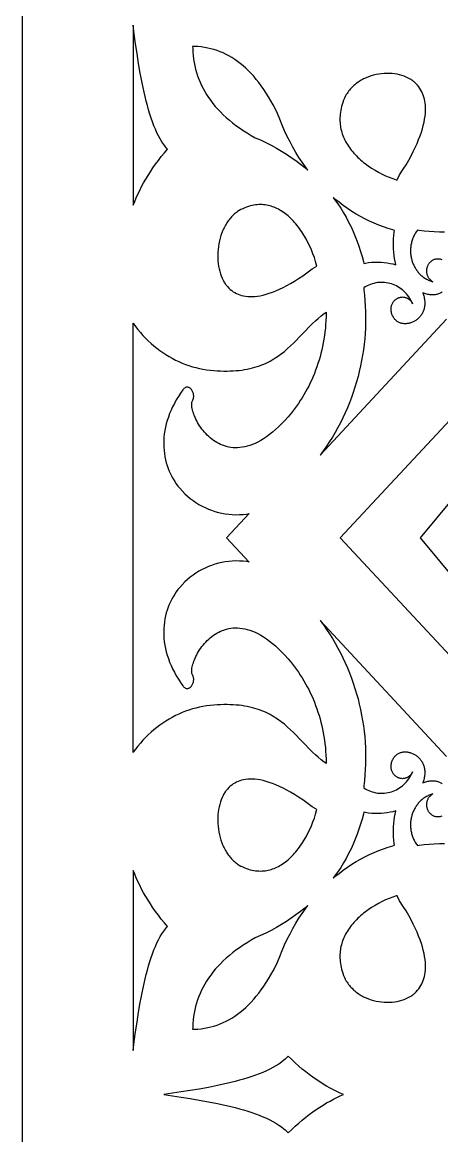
# Model space of a CAD drawing. Extents: x -170 to 170, y -482 to 482.
# Drawn here: x -170 to -56.5, y -11.2 to 290.5 of the extents above; entities that cross this region are included whole.
import ezdxf

# ---------------------------------------------------------------- set-up
doc = ezdxf.new("R2010")
doc.units = 0
doc.header["$MEASUREMENT"] = 0
doc.layers.add('LAYER_1', color=18, linetype='CONTINUOUS')

msp = doc.modelspace()

# ---------------------------------------------------------------- linework, layer by layer
at = {"layer": 'LAYER_1'}
for points in [[(170, -482.5), (170, 482.5), (-170, 482.5), (-170, -482.5)], [(-139.98, 241), (-139.58, 241.99), (-139.16, 242.98), (-138.71, 243.98), (-138.22, 244.98), (-137.71, 245.98), (-137.16, 246.99), (-136.58, 248), (-135.96, 249.02), (-135.31, 250.03), (-134.63, 251.05), (-133.91, 252.07), (-133.16, 253.09), (-132.37, 254.11), (-131.54, 255.14), (-130.68, 256.16), (-130.95, 256.45), (-131.21, 256.75), (-131.46, 257.07), (-131.71, 257.41), (-132.2, 258.12), (-132.67, 258.89), (-133.12, 259.72), (-133.56, 260.59), (-133.97, 261.52), (-134.37, 262.49), (-134.76, 263.51), (-135.12, 264.57), (-135.48, 265.66), (-135.82, 266.79), (-136.14, 267.95), (-136.45, 269.14), (-136.75, 270.36), (-137.04, 271.6), (-137.31, 272.86), (-137.58, 274.14), (-137.83, 275.44), (-138.07, 276.74), (-138.53, 279.38), (-138.94, 282.04), (-139.33, 284.69), (-139.69, 287.31), (-140, 289.75), (-140, 240.93)], [(-123.88, 283.39), (-123.83, 282.42), (-123.75, 281.47), (-123.63, 280.52), (-123.48, 279.59), (-123.3, 278.67), (-123.08, 277.77), (-122.83, 276.87), (-122.55, 275.99), (-122.23, 275.11), (-121.88, 274.25), (-121.49, 273.4), (-121.07, 272.56), (-120.61, 271.73), (-120.11, 270.91), (-119.58, 270.1), (-119.01, 269.31), (-118.4, 268.52), (-117.76, 267.74), (-117.07, 266.97), (-116.35, 266.21), (-115.59, 265.46), (-114.79, 264.73), (-113.95, 264), (-113.07, 263.28), (-112.16, 262.58), (-111.2, 261.88), (-110.19, 261.2), (-109.15, 260.53), (-108.07, 259.87), (-107, 259.25), (-105.55, 258.62), (-104.07, 257.92), (-102.62, 257.19), (-101.2, 256.42), (-99.83, 255.62), (-98.49, 254.78), (-97.2, 253.92), (-95.94, 253.02), (-94.71, 252.1), (-93.53, 251.14), (-92.68, 250.41), (-93.36, 251.32), (-94.25, 252.6), (-95.11, 253.91), (-95.94, 255.27), (-96.75, 256.66), (-97.52, 258.1), (-98.27, 259.58), (-98.98, 261.1), (-99.66, 262.66), (-100.31, 264.26), (-100.9, 265.81), (-101.47, 266.96), (-102.09, 268.12), (-102.71, 269.25), (-103.35, 270.32), (-103.99, 271.35), (-104.65, 272.34), (-105.31, 273.29), (-105.99, 274.19), (-106.68, 275.05), (-107.37, 275.87), (-108.08, 276.65), (-108.79, 277.38), (-109.52, 278.07), (-110.25, 278.73), (-110.99, 279.34), (-111.74, 279.91), (-112.51, 280.44), (-113.28, 280.94), (-114.06, 281.39), (-114.85, 281.81), (-115.65, 282.19), (-116.46, 282.53), (-117.28, 282.84), (-118.12, 283.11), (-118.96, 283.34), (-119.81, 283.54), (-120.68, 283.7), (-121.56, 283.82), (-122.44, 283.91), (-123.35, 283.96), (-123.89, 283.97)], [(-84.03, 263.76), (-84, 263.31), (-83.96, 262.86), (-83.9, 262.41), (-83.83, 261.98), (-83.74, 261.54), (-83.64, 261.11), (-83.51, 260.69), (-83.38, 260.26), (-83.23, 259.84), (-83.06, 259.42), (-82.88, 259.01), (-82.68, 258.6), (-82.47, 258.19), (-82.24, 257.78), (-81.99, 257.37), (-81.74, 256.97), (-81.46, 256.58), (-81.18, 256.18), (-80.88, 255.79), (-80.56, 255.41), (-80.24, 255.03), (-79.9, 254.65), (-79.54, 254.29), (-79.18, 253.92), (-78.8, 253.57), (-78.41, 253.21), (-78.02, 252.87), (-77.61, 252.53), (-77.19, 252.21), (-76.76, 251.88), (-76.35, 251.59), (-75.44, 250.97), (-74.52, 250.41), (-73.58, 249.88), (-72.63, 249.39), (-71.66, 248.95), (-70.69, 248.54), (-69.72, 248.18), (-68.76, 247.87), (-68.51, 247.8), (-67.86, 249.14), (-66.86, 250.7), (-66.11, 251.93), (-65.41, 253.14), (-64.76, 254.32), (-64.17, 255.47), (-63.63, 256.58), (-63.14, 257.67), (-62.71, 258.72), (-62.32, 259.74), (-61.98, 260.72), (-61.69, 261.67), (-61.45, 262.58), (-61.25, 263.46), (-61.09, 264.3), (-60.97, 265.1), (-60.9, 265.86), (-60.86, 266.59), (-60.85, 267.28), (-60.88, 267.94), (-60.94, 268.56), (-61.03, 269.15), (-61.14, 269.71), (-61.28, 270.24), (-61.45, 270.75), (-61.64, 271.23), (-61.86, 271.7), (-62.1, 272.15), (-62.38, 272.59), (-62.68, 273.02), (-63.01, 273.43), (-63.38, 273.84), (-63.76, 274.22), (-63.91, 274.35), (-64.11, 274.51), (-64.32, 274.67), (-64.54, 274.83), (-64.77, 274.98), (-64.98, 275.11), (-65.52, 275.4), (-66.06, 275.66), (-66.64, 275.89), (-67.24, 276.1), (-67.87, 276.27), (-68.53, 276.42), (-69.2, 276.53), (-69.89, 276.61), (-70.59, 276.66), (-71.31, 276.67), (-72.03, 276.65), (-72.75, 276.59), (-73.47, 276.49), (-74.19, 276.36), (-74.9, 276.19), (-75.59, 275.99), (-76.28, 275.75), (-76.95, 275.48), (-77.63, 275.16), (-77.92, 275.01), (-78.23, 274.83), (-78.53, 274.65), (-78.83, 274.46), (-79.12, 274.26), (-79.41, 274.05), (-79.69, 273.83), (-79.96, 273.61), (-80.23, 273.38), (-80.49, 273.14), (-80.74, 272.89), (-80.98, 272.64), (-81.22, 272.37), (-81.45, 272.1), (-81.67, 271.82), (-81.89, 271.53), (-82.09, 271.23), (-82.29, 270.93), (-82.48, 270.61), (-82.58, 270.42), (-82.78, 269.97), (-83.01, 269.39), (-83.22, 268.82), (-83.4, 268.27), (-83.56, 267.72), (-83.69, 267.19), (-83.8, 266.67), (-83.88, 266.16), (-83.95, 265.66), (-84, 265.17), (-84.03, 264.7), (-84.04, 264.23)], [(-85.45, 242.53), (-84.62, 241.35), (-83.82, 240.14), (-83.06, 238.91), (-82.34, 237.67), (-81.66, 236.4), (-81.02, 235.12), (-80.42, 233.81), (-79.86, 232.5), (-79.34, 231.16), (-78.86, 229.81), (-78.41, 228.45), (-78.01, 227.08), (-77.64, 225.69), (-77.52, 225.18), (-77.13, 225.26), (-76.25, 225.39), (-75.39, 225.48), (-74.54, 225.52), (-73.69, 225.53), (-72.86, 225.5), (-72.04, 225.44), (-71.24, 225.33), (-70.45, 225.2), (-69.68, 225.03), (-68.92, 224.82), (-68.88, 224.81), (-68.89, 224.85), (-69.08, 225.67), (-69.24, 226.5), (-69.37, 227.35), (-69.46, 228.21), (-69.52, 229.09), (-69.55, 229.99), (-69.54, 230.89), (-69.5, 231.81), (-69.42, 232.74), (-69.3, 233.68), (-69.23, 234.11), (-69.69, 234.24), (-70.99, 234.63), (-72.26, 235.06), (-73.53, 235.54), (-74.79, 236.06), (-76.03, 236.62), (-77.25, 237.23), (-78.46, 237.87), (-79.66, 238.56), (-80.83, 239.29), (-81.99, 240.06), (-83.13, 240.88), (-84.25, 241.74), (-85.36, 242.63), (-85.86, 243.07)], [(-117.09, 226.66), (-117.04, 225.9), (-116.97, 225.16), (-116.86, 224.43), (-116.73, 223.73), (-116.56, 223.05), (-116.37, 222.4), (-116.16, 221.78), (-115.92, 221.2), (-115.64, 220.62), (-115.52, 220.39), (-115.38, 220.14), (-115.24, 219.91), (-115.09, 219.68), (-114.94, 219.46), (-114.82, 219.31), (-114.46, 218.89), (-114.09, 218.5), (-113.7, 218.14), (-113.3, 217.82), (-112.9, 217.52), (-112.48, 217.26), (-112.04, 217.03), (-111.59, 216.82), (-111.12, 216.64), (-110.62, 216.49), (-110.1, 216.36), (-109.56, 216.27), (-108.98, 216.21), (-108.37, 216.18), (-107.72, 216.18), (-107.05, 216.22), (-106.34, 216.31), (-105.59, 216.43), (-104.81, 216.6), (-104, 216.82), (-103.15, 217.08), (-102.27, 217.39), (-101.35, 217.75), (-100.41, 218.17), (-99.43, 218.64), (-98.42, 219.17), (-97.38, 219.75), (-96.32, 220.38), (-95.22, 221.08), (-94.1, 221.83), (-92.95, 222.64), (-91.5, 223.71), (-90.25, 224.41), (-90.32, 224.68), (-90.61, 225.72), (-90.94, 226.76), (-91.32, 227.8), (-91.73, 228.84), (-92.19, 229.87), (-92.68, 230.88), (-93.2, 231.86), (-93.77, 232.84), (-94.05, 233.29), (-94.35, 233.75), (-94.66, 234.2), (-94.97, 234.64), (-95.29, 235.07), (-95.61, 235.48), (-95.95, 235.89), (-96.28, 236.28), (-96.63, 236.66), (-96.98, 237.03), (-97.33, 237.38), (-97.69, 237.72), (-98.05, 238.04), (-98.41, 238.35), (-98.78, 238.64), (-99.16, 238.92), (-99.53, 239.18), (-99.91, 239.42), (-100.29, 239.65), (-100.67, 239.87), (-101.06, 240.06), (-101.45, 240.24), (-101.84, 240.4), (-102.23, 240.55), (-102.63, 240.68), (-103.03, 240.79), (-103.43, 240.89), (-103.84, 240.97), (-104.25, 241.03), (-104.67, 241.08), (-105.1, 241.1), (-105.53, 241.11), (-105.96, 241.1), (-106.41, 241.07), (-106.86, 241.02), (-107.33, 240.95), (-107.8, 240.85), (-108.28, 240.74), (-108.78, 240.59), (-109.28, 240.43), (-109.8, 240.23), (-110.33, 240.01), (-110.87, 239.76), (-111.29, 239.55), (-111.46, 239.44), (-111.76, 239.23), (-112.04, 239.02), (-112.32, 238.8), (-112.59, 238.57), (-112.85, 238.33), (-113.1, 238.08), (-113.35, 237.83), (-113.58, 237.57), (-113.81, 237.3), (-114.04, 237.02), (-114.25, 236.73), (-114.46, 236.44), (-114.66, 236.14), (-114.85, 235.83), (-115.04, 235.51), (-115.22, 235.19), (-115.39, 234.86), (-115.55, 234.53), (-115.69, 234.22), (-115.99, 233.49), (-116.24, 232.77), (-116.46, 232.03), (-116.65, 231.28), (-116.81, 230.52), (-116.93, 229.75), (-117.02, 228.97), (-117.08, 228.2), (-117.1, 227.42)], [(-131.41, 128.85), (-131.54, 128.01), (-131.64, 127.15), (-131.71, 126.28), (-131.73, 125.4), (-131.71, 124.5), (-131.66, 123.6), (-131.56, 122.69), (-131.42, 121.78), (-131.24, 120.86), (-131.02, 119.94), (-130.76, 119.02), (-130.46, 118.1), (-130.12, 117.18), (-129.73, 116.26), (-129.3, 115.34), (-128.83, 114.41), (-128.32, 113.49), (-127.76, 112.58), (-127.16, 111.66), (-126.54, 110.77), (-126.4, 110.58), (-126.25, 110.42), (-126.1, 110.29), (-125.94, 110.19), (-125.79, 110.11), (-125.63, 110.05), (-125.47, 110.03), (-125.31, 110.02), (-125.16, 110.03), (-125.01, 110.07), (-124.86, 110.13), (-124.71, 110.2), (-124.57, 110.29), (-124.44, 110.4), (-124.31, 110.52), (-124.2, 110.66), (-124.08, 110.81), (-123.98, 110.98), (-123.89, 111.15), (-123.81, 111.33), (-123.74, 111.53), (-123.69, 111.73), (-123.65, 111.94), (-123.62, 112.15), (-123.61, 112.37), (-123.61, 112.59), (-123.63, 112.82), (-123.67, 113.04), (-123.72, 113.27), (-123.8, 113.5), (-123.9, 113.72), (-124.01, 113.94), (-124.09, 114.07), (-124.09, 114.08), (-124.1, 114.12), (-124.12, 114.19), (-124.14, 114.31), (-124.15, 114.47), (-124.15, 114.68), (-124.14, 114.92), (-124.11, 115.2), (-124.07, 115.51), (-124, 115.84), (-123.92, 116.2), (-123.82, 116.58), (-123.69, 116.98), (-123.55, 117.39), (-123.38, 117.82), (-123.2, 118.25), (-123, 118.69), (-122.77, 119.13), (-122.53, 119.58), (-122.27, 120.02), (-121.99, 120.47), (-121.69, 120.91), (-121.38, 121.35), (-121.04, 121.77), (-120.69, 122.19), (-120.33, 122.6), (-119.94, 123), (-119.54, 123.38), (-119.13, 123.75), (-118.69, 124.1), (-118.25, 124.43), (-117.78, 124.74), (-117.31, 125.03), (-116.81, 125.3), (-116.31, 125.54), (-115.79, 125.76), (-115.25, 125.95), (-114.7, 126.11), (-114.13, 126.24), (-113.56, 126.34), (-112.96, 126.41), (-112.35, 126.44), (-111.73, 126.44), (-111.1, 126.39), (-110.44, 126.31), (-109.78, 126.19), (-109.1, 126.02), (-108.4, 125.81), (-107.69, 125.54), (-106.96, 125.24), (-106.22, 124.88), (-105.47, 124.46), (-104.7, 123.99), (-103.92, 123.47), (-103.12, 122.88), (-102.31, 122.24), (-101.48, 121.53), (-100.65, 120.76), (-99.8, 119.92), (-98.93, 119.01), (-98.06, 118.03), (-97.17, 116.98), (-96.28, 115.88), (-95.77, 115.17), (-95.25, 114.42), (-94.75, 113.67), (-94.26, 112.9), (-93.79, 112.11), (-93.33, 111.32), (-92.89, 110.51), (-92.46, 109.7), (-92.06, 108.87), (-91.66, 108.02), (-91.29, 107.17), (-90.93, 106.31), (-90.59, 105.43), (-90.27, 104.54), (-89.96, 103.64), (-89.68, 102.73), (-89.41, 101.81), (-89.16, 100.88), (-88.93, 99.94), (-88.72, 98.98), (-88.53, 98.02), (-88.36, 97.04), (-88.21, 96.05), (-88.08, 95.05), (-87.97, 94.04), (-87.89, 93.02), (-87.82, 91.99), (-87.78, 90.94), (-87.76, 89.88), (-87.76, 89.73), (-87.88, 89.81), (-88.29, 90.1), (-89.12, 90.73), (-89.91, 91.38), (-90.67, 92.06), (-91.42, 92.76), (-92.14, 93.48), (-93.6, 94.98), (-95.05, 96.51), (-95.8, 97.29), (-96.57, 98.06), (-97.36, 98.83), (-98.19, 99.58), (-99.05, 100.31), (-99.94, 101.02), (-100.88, 101.69), (-101.38, 102.02), (-101.88, 102.34), (-102.4, 102.64), (-102.93, 102.94), (-103.47, 103.22), (-104.03, 103.49), (-104.6, 103.75), (-105.19, 103.99), (-105.8, 104.22), (-106.42, 104.43), (-107.06, 104.63), (-107.72, 104.81), (-108.4, 104.98), (-109.09, 105.13), (-109.81, 105.26), (-110.55, 105.37), (-111.3, 105.46), (-112.08, 105.54), (-112.88, 105.6), (-113.71, 105.63), (-114.55, 105.65), (-115.42, 105.65), (-116.32, 105.62), (-117.24, 105.58), (-118.19, 105.51), (-119.16, 105.42), (-120.13, 105.3), (-121.1, 105.14), (-122.06, 104.95), (-123.02, 104.73), (-123.96, 104.47), (-124.9, 104.17), (-125.82, 103.84), (-126.74, 103.48), (-127.64, 103.09), (-128.54, 102.66), (-129.42, 102.2), (-130.28, 101.72), (-131.13, 101.2), (-131.97, 100.65), (-132.79, 100.07), (-133.6, 99.46), (-134.38, 98.82), (-135.15, 98.15), (-135.9, 97.46), (-136.63, 96.74), (-137.34, 95.99), (-138.03, 95.21), (-138.69, 94.41), (-139.33, 93.58), (-139.95, 92.72), (-140, 92.65), (-140, 209.02), (-139.95, 208.95), (-139.33, 208.09), (-138.69, 207.26), (-138.03, 206.46), (-137.34, 205.68), (-136.63, 204.93), (-135.9, 204.21), (-135.15, 203.51), (-134.38, 202.85), (-133.6, 202.21), (-132.79, 201.6), (-131.97, 201.02), (-131.13, 200.47), (-130.28, 199.95), (-129.42, 199.47), (-128.54, 199.01), (-127.64, 198.58), (-126.74, 198.19), (-125.82, 197.83), (-124.9, 197.5), (-123.96, 197.2), (-123.02, 196.94), (-122.06, 196.72), (-121.1, 196.53), (-120.13, 196.37), (-119.16, 196.25), (-118.19, 196.16), (-117.24, 196.09), (-116.32, 196.05), (-115.42, 196.02), (-114.55, 196.02), (-113.71, 196.04), (-112.88, 196.07), (-112.08, 196.13), (-111.3, 196.21), (-110.55, 196.3), (-109.81, 196.41), (-109.09, 196.54), (-108.4, 196.69), (-107.72, 196.86), (-107.06, 197.04), (-106.42, 197.24), (-105.8, 197.45), (-105.19, 197.68), (-104.6, 197.92), (-104.03, 198.18), (-103.47, 198.45), (-102.93, 198.73), (-102.4, 199.02), (-101.88, 199.33), (-101.38, 199.65), (-100.88, 199.98), (-99.94, 200.65), (-99.05, 201.36), (-98.19, 202.09), (-97.36, 202.84), (-96.57, 203.61), (-95.8, 204.38), (-95.05, 205.16), (-93.6, 206.69), (-92.14, 208.19), (-91.42, 208.91), (-90.67, 209.61), (-89.91, 210.29), (-89.12, 210.94), (-88.29, 211.57), (-87.88, 211.86), (-87.76, 211.94), (-87.76, 211.79), (-87.78, 210.73), (-87.82, 209.68), (-87.89, 208.65), (-87.97, 207.63), (-88.08, 206.62), (-88.21, 205.62), (-88.36, 204.63), (-88.53, 203.65), (-88.72, 202.69), (-88.93, 201.73), (-89.16, 200.79), (-89.41, 199.86), (-89.68, 198.94), (-89.96, 198.03), (-90.27, 197.13), (-90.59, 196.24), (-90.93, 195.36), (-91.29, 194.5), (-91.66, 193.65), (-92.06, 192.8), (-92.46, 191.97), (-92.89, 191.16), (-93.33, 190.35), (-93.79, 189.56), (-94.26, 188.77), (-94.75, 188), (-95.25, 187.25), (-95.77, 186.5), (-96.28, 185.79), (-97.17, 184.69), (-98.06, 183.64), (-98.93, 182.66), (-99.8, 181.75), (-100.65, 180.91), (-101.48, 180.14), (-102.31, 179.43), (-103.12, 178.79), (-103.92, 178.2), (-104.7, 177.68), (-105.47, 177.21), (-106.22, 176.79), (-106.96, 176.43), (-107.69, 176.12), (-108.4, 175.86), (-109.1, 175.65), (-109.78, 175.48), (-110.44, 175.36), (-111.1, 175.28), (-111.73, 175.23), (-112.35, 175.23), (-112.96, 175.26), (-113.56, 175.33), (-114.13, 175.43), (-114.7, 175.56), (-115.25, 175.72), (-115.79, 175.91), (-116.31, 176.13), (-116.81, 176.37), (-117.31, 176.64), (-117.78, 176.93), (-118.25, 177.24), (-118.69, 177.57), (-119.13, 177.92), (-119.54, 178.29), (-119.94, 178.67), (-120.33, 179.07), (-120.69, 179.48), (-121.04, 179.9), (-121.38, 180.32), (-121.69, 180.76), (-121.99, 181.2), (-122.27, 181.65), (-122.53, 182.09), (-122.77, 182.54), (-123, 182.98), (-123.2, 183.42), (-123.38, 183.85), (-123.55, 184.28), (-123.69, 184.69), (-123.82, 185.09), (-123.92, 185.47), (-124, 185.83), (-124.07, 186.16), (-124.11, 186.47), (-124.14, 186.75), (-124.15, 186.99), (-124.15, 187.2), (-124.14, 187.36), (-124.12, 187.48), (-124.1, 187.55), (-124.09, 187.59), (-124.09, 187.6), (-124.01, 187.73), (-123.9, 187.95), (-123.8, 188.17), (-123.72, 188.4), (-123.67, 188.63), (-123.63, 188.85), (-123.61, 189.08), (-123.61, 189.3), (-123.62, 189.52), (-123.65, 189.73), (-123.69, 189.94), (-123.74, 190.14), (-123.81, 190.34), (-123.89, 190.52), (-123.98, 190.69), (-124.08, 190.86), (-124.2, 191.01), (-124.31, 191.15), (-124.44, 191.27), (-124.57, 191.38), (-124.71, 191.47), (-124.86, 191.54), (-125.01, 191.6), (-125.16, 191.64), (-125.31, 191.65), (-125.47, 191.64), (-125.63, 191.62), (-125.79, 191.56), (-125.94, 191.48), (-126.1, 191.38), (-126.25, 191.25), (-126.4, 191.09), (-126.54, 190.9), (-127.16, 190.01), (-127.76, 189.09), (-128.32, 188.18), (-128.83, 187.26), (-129.3, 186.33), (-129.73, 185.41), (-130.12, 184.49), (-130.46, 183.57), (-130.76, 182.65), (-131.02, 181.73), (-131.24, 180.81), (-131.42, 179.89), (-131.56, 178.98), (-131.66, 178.07), (-131.71, 177.17), (-131.73, 176.27), (-131.71, 175.39), (-131.64, 174.52), (-131.54, 173.66), (-131.41, 172.82), (-131.23, 171.99), (-131.03, 171.19), (-130.79, 170.4), (-130.52, 169.63), (-130.22, 168.89), (-129.89, 168.16), (-129.53, 167.46), (-129.15, 166.78), (-128.74, 166.12), (-128.31, 165.49), (-127.86, 164.87), (-127.37, 164.25), (-126, 162.79), (-125.28, 162.12), (-124.54, 161.51), (-123.78, 160.93), (-122.99, 160.4), (-122.18, 159.9), (-121.35, 159.44), (-120.5, 159.02), (-119.63, 158.64), (-118.74, 158.3), (-117.84, 158), (-116.92, 157.74), (-115.99, 157.52), (-115.05, 157.35), (-114.1, 157.23), (-113.15, 157.14), (-112.18, 157.11), (-111.22, 157.12), (-110.24, 157.18), (-109.27, 157.28), (-108.62, 157.39), (-114.71, 150.83), (-108.62, 144.28), (-109.27, 144.39), (-110.24, 144.49), (-111.22, 144.55), (-112.18, 144.56), (-113.15, 144.53), (-114.1, 144.44), (-115.05, 144.32), (-115.99, 144.14), (-116.92, 143.93), (-117.84, 143.67), (-118.74, 143.37), (-119.63, 143.03), (-120.5, 142.65), (-121.35, 142.23), (-122.18, 141.77), (-122.99, 141.27), (-123.78, 140.74), (-124.54, 140.16), (-125.28, 139.55), (-126, 138.88), (-127.37, 137.42), (-127.86, 136.8), (-128.31, 136.18), (-128.74, 135.55), (-129.15, 134.89), (-129.53, 134.21), (-129.89, 133.51), (-130.22, 132.78), (-130.52, 132.04), (-130.79, 131.27), (-131.03, 130.48), (-131.23, 129.68)], [(-44.3, 108.2), (-45.15, 124.4), (-34.97, 135.35), (-49.37, 135.35), (-62.22, 150.83), (-49.37, 166.32), (-34.97, 166.32), (-45.15, 177.27), (-44.3, 193.47), (-83.94, 150.83)], [(-117.08, 73.47), (-117.02, 72.7), (-116.93, 71.92), (-116.81, 71.15), (-116.65, 70.39), (-116.46, 69.64), (-116.24, 68.9), (-115.99, 68.18), (-115.69, 67.45), (-115.55, 67.14), (-115.39, 66.81), (-115.22, 66.48), (-115.04, 66.15), (-114.85, 65.84), (-114.66, 65.53), (-114.46, 65.23), (-114.25, 64.94), (-114.04, 64.65), (-113.81, 64.37), (-113.58, 64.1), (-113.35, 63.84), (-113.1, 63.59), (-112.85, 63.34), (-112.59, 63.1), (-112.32, 62.87), (-112.04, 62.65), (-111.76, 62.44), (-111.46, 62.23), (-111.29, 62.12), (-110.87, 61.91), (-110.33, 61.66), (-109.8, 61.44), (-109.28, 61.24), (-108.78, 61.08), (-108.28, 60.93), (-107.8, 60.82), (-107.33, 60.72), (-106.86, 60.65), (-106.41, 60.6), (-105.96, 60.57), (-105.53, 60.56), (-105.1, 60.57), (-104.67, 60.59), (-104.25, 60.64), (-103.84, 60.7), (-103.43, 60.78), (-103.03, 60.88), (-102.63, 60.99), (-102.23, 61.12), (-101.84, 61.27), (-101.45, 61.43), (-101.06, 61.61), (-100.67, 61.8), (-100.29, 62.02), (-99.91, 62.25), (-99.53, 62.49), (-99.16, 62.75), (-98.78, 63.03), (-98.41, 63.32), (-98.05, 63.63), (-97.69, 63.95), (-97.33, 64.29), (-96.98, 64.64), (-96.63, 65.01), (-96.28, 65.39), (-95.95, 65.78), (-95.61, 66.19), (-95.29, 66.6), (-94.97, 67.03), (-94.66, 67.47), (-94.35, 67.92), (-94.05, 68.38), (-93.77, 68.82), (-93.2, 69.81), (-92.68, 70.79), (-92.19, 71.8), (-91.73, 72.83), (-91.32, 73.87), (-90.94, 74.91), (-90.61, 75.95), (-90.32, 76.99), (-90.25, 77.26), (-91.5, 77.96), (-92.95, 79.03), (-94.1, 79.84), (-95.22, 80.59), (-96.32, 81.29), (-97.38, 81.92), (-98.42, 82.5), (-99.43, 83.03), (-100.41, 83.5), (-101.35, 83.92), (-102.27, 84.28), (-103.15, 84.59), (-104, 84.85), (-104.81, 85.07), (-105.59, 85.24), (-106.34, 85.36), (-107.05, 85.45), (-107.72, 85.49), (-108.37, 85.49), (-108.98, 85.46), (-109.56, 85.4), (-110.1, 85.31), (-110.62, 85.18), (-111.12, 85.03), (-111.59, 84.85), (-112.04, 84.64), (-112.48, 84.41), (-112.9, 84.15), (-113.3, 83.85), (-113.7, 83.53), (-114.09, 83.17), (-114.46, 82.78), (-114.82, 82.36), (-114.94, 82.21), (-115.09, 81.99), (-115.24, 81.76), (-115.38, 81.53), (-115.52, 81.28), (-115.64, 81.05), (-115.92, 80.47), (-116.16, 79.89), (-116.37, 79.27), (-116.56, 78.62), (-116.73, 77.94), (-116.86, 77.24), (-116.97, 76.51), (-117.04, 75.77), (-117.09, 75.01), (-117.1, 74.25)], [(-85.36, 59.04), (-84.25, 59.93), (-83.13, 60.79), (-81.99, 61.6), (-80.83, 62.38), (-79.66, 63.11), (-78.46, 63.8), (-77.25, 64.44), (-76.03, 65.05), (-74.79, 65.61), (-73.53, 66.13), (-72.26, 66.61), (-70.99, 67.04), (-69.69, 67.43), (-69.23, 67.56), (-69.3, 67.99), (-69.42, 68.93), (-69.5, 69.86), (-69.54, 70.78), (-69.55, 71.68), (-69.52, 72.58), (-69.46, 73.46), (-69.37, 74.32), (-69.24, 75.17), (-69.08, 76), (-68.89, 76.82), (-68.88, 76.86), (-68.92, 76.85), (-69.68, 76.64), (-70.45, 76.47), (-71.24, 76.34), (-72.04, 76.23), (-72.86, 76.17), (-73.69, 76.14), (-74.54, 76.15), (-75.39, 76.19), (-76.25, 76.28), (-77.13, 76.41), (-77.52, 76.49), (-77.64, 75.98), (-78.01, 74.59), (-78.41, 73.22), (-78.86, 71.86), (-79.34, 70.51), (-79.86, 69.17), (-80.42, 67.86), (-81.02, 66.55), (-81.66, 65.27), (-82.34, 64), (-83.06, 62.76), (-83.82, 61.53), (-84.62, 60.32), (-85.45, 59.14), (-85.86, 58.6)], [(-139.69, 14.36), (-139.33, 16.98), (-138.94, 19.63), (-138.53, 22.29), (-138.07, 24.93), (-137.83, 26.23), (-137.58, 27.53), (-137.31, 28.81), (-137.04, 30.07), (-136.75, 31.31), (-136.45, 32.53), (-136.14, 33.72), (-135.82, 34.88), (-135.48, 36.01), (-135.12, 37.1), (-134.76, 38.16), (-134.37, 39.18), (-133.97, 40.15), (-133.56, 41.07), (-133.12, 41.95), (-132.67, 42.78), (-132.2, 43.55), (-131.71, 44.26), (-131.46, 44.6), (-131.21, 44.92), (-130.95, 45.22), (-130.68, 45.51), (-131.54, 46.53), (-132.37, 47.56), (-133.16, 48.58), (-133.91, 49.6), (-134.63, 50.62), (-135.31, 51.64), (-135.96, 52.65), (-136.58, 53.67), (-137.16, 54.68), (-137.71, 55.69), (-138.22, 56.69), (-138.71, 57.69), (-139.16, 58.69), (-139.58, 59.68), (-139.98, 60.67), (-140, 60.74), (-140, 11.92)], [(-84.03, 36.97), (-84, 36.5), (-83.95, 36.01), (-83.88, 35.51), (-83.8, 35), (-83.69, 34.48), (-83.56, 33.95), (-83.4, 33.4), (-83.22, 32.85), (-83.01, 32.28), (-82.78, 31.7), (-82.58, 31.25), (-82.48, 31.06), (-82.29, 30.74), (-82.09, 30.44), (-81.89, 30.14), (-81.67, 29.85), (-81.45, 29.57), (-81.22, 29.3), (-80.98, 29.03), (-80.74, 28.78), (-80.49, 28.53), (-80.23, 28.29), (-79.96, 28.06), (-79.69, 27.84), (-79.41, 27.62), (-79.12, 27.41), (-78.83, 27.21), (-78.53, 27.02), (-78.23, 26.84), (-77.92, 26.66), (-77.63, 26.51), (-76.95, 26.19), (-76.28, 25.92), (-75.59, 25.68), (-74.9, 25.48), (-74.19, 25.31), (-73.47, 25.18), (-72.75, 25.08), (-72.03, 25.02), (-71.31, 25), (-70.59, 25.01), (-69.89, 25.06), (-69.2, 25.14), (-68.53, 25.25), (-67.87, 25.4), (-67.24, 25.57), (-66.64, 25.78), (-66.06, 26.01), (-65.52, 26.27), (-64.98, 26.56), (-64.77, 26.69), (-64.54, 26.84), (-64.32, 27), (-64.11, 27.16), (-63.91, 27.32), (-63.76, 27.45), (-63.38, 27.83), (-63.01, 28.24), (-62.68, 28.65), (-62.38, 29.08), (-62.1, 29.52), (-61.86, 29.97), (-61.64, 30.44), (-61.45, 30.92), (-61.28, 31.43), (-61.14, 31.96), (-61.03, 32.52), (-60.94, 33.11), (-60.88, 33.73), (-60.85, 34.39), (-60.86, 35.08), (-60.9, 35.81), (-60.97, 36.57), (-61.09, 37.37), (-61.25, 38.21), (-61.45, 39.09), (-61.69, 40), (-61.98, 40.95), (-62.32, 41.93), (-62.71, 42.95), (-63.14, 44), (-63.63, 45.09), (-64.17, 46.2), (-64.76, 47.35), (-65.41, 48.53), (-66.11, 49.74), (-66.86, 50.97), (-67.86, 52.53), (-68.51, 53.87), (-68.76, 53.8), (-69.72, 53.49), (-70.69, 53.13), (-71.66, 52.72), (-72.63, 52.28), (-73.58, 51.79), (-74.52, 51.26), (-75.44, 50.7), (-76.35, 50.08), (-76.76, 49.79), (-77.19, 49.46), (-77.61, 49.14), (-78.02, 48.8), (-78.41, 48.45), (-78.8, 48.1), (-79.18, 47.75), (-79.54, 47.38), (-79.9, 47.01), (-80.24, 46.64), (-80.56, 46.26), (-80.88, 45.88), (-81.18, 45.49), (-81.46, 45.09), (-81.74, 44.7), (-81.99, 44.3), (-82.24, 43.89), (-82.47, 43.48), (-82.68, 43.07), (-82.88, 42.66), (-83.06, 42.25), (-83.23, 41.83), (-83.38, 41.41), (-83.51, 40.98), (-83.64, 40.56), (-83.74, 40.13), (-83.83, 39.69), (-83.9, 39.26), (-83.96, 38.81), (-84, 38.36), (-84.03, 37.91), (-84.04, 37.44)], [(-123.35, 17.71), (-122.44, 17.76), (-121.56, 17.85), (-120.68, 17.97), (-119.81, 18.13), (-118.96, 18.33), (-118.12, 18.56), (-117.28, 18.83), (-116.46, 19.14), (-115.65, 19.48), (-114.85, 19.86), (-114.06, 20.28), (-113.28, 20.73), (-112.51, 21.23), (-111.74, 21.76), (-110.99, 22.33), (-110.25, 22.94), (-109.52, 23.6), (-108.79, 24.29), (-108.08, 25.02), (-107.37, 25.8), (-106.68, 26.62), (-105.99, 27.48), (-105.31, 28.38), (-104.65, 29.33), (-103.99, 30.32), (-103.35, 31.35), (-102.71, 32.42), (-102.09, 33.55), (-101.47, 34.71), (-100.9, 35.86), (-100.31, 37.41), (-99.66, 39.01), (-98.98, 40.57), (-98.27, 42.09), (-97.52, 43.57), (-96.75, 45.01), (-95.94, 46.4), (-95.11, 47.76), (-94.25, 49.07), (-93.36, 50.35), (-92.68, 51.26), (-93.53, 50.53), (-94.71, 49.57), (-95.94, 48.65), (-97.2, 47.75), (-98.49, 46.89), (-99.83, 46.05), (-101.2, 45.25), (-102.62, 44.48), (-104.07, 43.75), (-105.55, 43.05), (-107, 42.42), (-108.07, 41.8), (-109.15, 41.14), (-110.19, 40.47), (-111.2, 39.79), (-112.16, 39.09), (-113.07, 38.39), (-113.95, 37.67), (-114.79, 36.94), (-115.59, 36.21), (-116.35, 35.46), (-117.07, 34.7), (-117.76, 33.93), (-118.4, 33.15), (-119.01, 32.36), (-119.58, 31.57), (-120.11, 30.76), (-120.61, 29.94), (-121.07, 29.11), (-121.49, 28.27), (-121.88, 27.42), (-122.23, 26.56), (-122.55, 25.68), (-122.83, 24.8), (-123.08, 23.9), (-123.3, 23), (-123.48, 22.08), (-123.63, 21.15), (-123.75, 20.2), (-123.83, 19.25), (-123.88, 18.28), (-123.89, 17.7)], [(-126.99, -0.7), (-124.55, -1.09), (-122.09, -1.5), (-119.62, -1.95), (-117.16, -2.44), (-115.95, -2.7), (-114.75, -2.97), (-113.56, -3.26), (-112.38, -3.55), (-111.23, -3.86), (-110.1, -4.18), (-108.99, -4.52), (-107.91, -4.87), (-106.86, -5.23), (-105.84, -5.61), (-104.86, -6.01), (-103.92, -6.42), (-103.01, -6.85), (-102.15, -7.3), (-101.33, -7.77), (-100.57, -8.25), (-99.85, -8.75), (-99.19, -9.28), (-98.87, -9.55), (-98.58, -9.82), (-98.29, -10.1), (-98.03, -10.39), (-97.08, -9.46), (-96.12, -8.58), (-95.17, -7.73), (-94.22, -6.92), (-93.28, -6.15), (-92.33, -5.41), (-91.39, -4.71), (-90.44, -4.05), (-89.5, -3.42), (-88.57, -2.83), (-87.63, -2.28), (-86.7, -1.76), (-85.78, -1.27), (-84.85, -0.81), (-83.93, -0.39), (-83.02, 0), (-83.93, 0.39), (-84.85, 0.81), (-85.78, 1.27), (-86.7, 1.76), (-87.63, 2.28), (-88.57, 2.83), (-89.5, 3.42), (-90.44, 4.05), (-91.39, 4.71), (-92.33, 5.41), (-93.28, 6.15), (-94.22, 6.92), (-95.17, 7.73), (-96.12, 8.58), (-97.08, 9.46), (-98.03, 10.39), (-98.29, 10.1), (-98.58, 9.82), (-98.87, 9.55), (-99.19, 9.28), (-99.85, 8.75), (-100.57, 8.25), (-101.33, 7.77), (-102.15, 7.3), (-103.01, 6.85), (-103.92, 6.42), (-104.86, 6.01), (-105.84, 5.61), (-106.86, 5.23), (-107.91, 4.87), (-108.99, 4.52), (-110.1, 4.18), (-111.23, 3.86), (-112.38, 3.55), (-113.56, 3.26), (-114.75, 2.97), (-115.95, 2.7), (-117.16, 2.44), (-119.62, 1.95), (-122.09, 1.5), (-124.55, 1.09), (-126.99, 0.7), (-131.7, 0)]]:
    msp.add_lwpolyline(points, close=True, dxfattribs=at)
for points in [[(-55.72, 233.61), (-57.1, 233.64), (-58.47, 233.7), (-59.84, 233.81), (-61.21, 233.95), (-62.57, 234.14), (-63.05, 234.18), (-63.22, 233.95), (-63.39, 233.71), (-63.54, 233.47), (-63.69, 233.23), (-63.83, 232.99), (-63.96, 232.74), (-64.08, 232.49), (-64.19, 232.24), (-64.3, 231.98), (-64.39, 231.72), (-64.48, 231.47), (-64.56, 231.21), (-64.63, 230.94), (-64.69, 230.68), (-64.75, 230.42), (-64.8, 230.15), (-64.84, 229.89), (-64.87, 229.62), (-64.89, 229.35), (-64.91, 229.09), (-64.92, 228.82), (-64.92, 228.55), (-64.91, 228.29), (-64.9, 228.02), (-64.88, 227.76), (-64.85, 227.49), (-64.81, 227.23), (-64.77, 226.97), (-64.72, 226.71), (-64.66, 226.46), (-64.59, 226.2), (-64.52, 225.95), (-64.44, 225.7), (-64.36, 225.45), (-64.26, 225.21), (-64.16, 224.97), (-64.06, 224.73), (-63.94, 224.49), (-63.82, 224.26), (-63.7, 224.03), (-63.56, 223.81), (-63.42, 223.59), (-63.28, 223.37), (-63.13, 223.16), (-62.97, 222.96), (-62.8, 222.76), (-62.63, 222.56), (-62.46, 222.37), (-62.27, 222.18), (-62.08, 222), (-61.89, 221.83), (-61.69, 221.66), (-61.48, 221.5), (-61.27, 221.35), (-61.05, 221.2), (-60.83, 221.06), (-60.6, 220.92), (-60.36, 220.8), (-60.12, 220.68), (-59.88, 220.57), (-59.63, 220.46), (-59.37, 220.37), (-59.11, 220.28), (-58.84, 220.2), (-59.04, 220.32), (-59.25, 220.46), (-59.44, 220.62), (-59.63, 220.8), (-59.74, 220.92), (-59.84, 221.05), (-59.94, 221.18), (-60.02, 221.32), (-60.1, 221.46), (-60.18, 221.6), (-60.25, 221.74), (-60.31, 221.89), (-60.36, 222.04), (-60.41, 222.19), (-60.44, 222.34), (-60.48, 222.5), (-60.5, 222.66), (-60.52, 222.81), (-60.53, 222.97), (-60.53, 223.13), (-60.53, 223.29), (-60.52, 223.45), (-60.5, 223.6), (-60.48, 223.76), (-60.45, 223.92), (-60.41, 224.07), (-60.36, 224.22), (-60.31, 224.37), (-60.25, 224.52), (-60.18, 224.67), (-60.11, 224.81), (-60.03, 224.95), (-59.94, 225.09), (-59.84, 225.22), (-59.74, 225.35), (-59.63, 225.48), (-59.5, 225.61), (-59.37, 225.74), (-59.23, 225.86), (-59.08, 225.98), (-58.92, 226.08), (-58.76, 226.17), (-58.58, 226.25), (-58.4, 226.32), (-58.21, 226.37), (-58.02, 226.42), (-57.81, 226.44), (-57.6, 226.46), (-57.38, 226.46), (-57.16, 226.44), (-56.93, 226.41), (-56.7, 226.36), (-56.45, 226.28)], [(-56.32, 217.45), (-56.51, 217.32), (-56.7, 217.21), (-56.9, 217.11), (-57.11, 217.01), (-57.32, 216.92), (-57.53, 216.85), (-57.76, 216.79), (-57.98, 216.73), (-58.21, 216.69), (-58.45, 216.66), (-58.69, 216.64), (-58.93, 216.64), (-59.18, 216.65), (-59.43, 216.67), (-59.71, 216.7), (-59.99, 216.74), (-60.26, 216.79), (-60.53, 216.86), (-60.8, 216.93), (-61.07, 217.01), (-61.33, 217.11), (-61.58, 217.21), (-61.49, 216.94), (-61.4, 216.66), (-61.32, 216.37), (-61.25, 216.08), (-61.19, 215.79), (-61.14, 215.5), (-61.1, 215.2), (-61.08, 214.9), (-61.06, 214.63), (-61.05, 214.36), (-61.05, 214.1), (-61.07, 213.84), (-61.1, 213.59), (-61.14, 213.34), (-61.19, 213.1), (-61.25, 212.86), (-61.32, 212.63), (-61.39, 212.4), (-61.48, 212.18), (-61.58, 211.96), (-61.69, 211.76), (-61.8, 211.55), (-61.92, 211.36), (-62.05, 211.17), (-62.19, 210.98), (-62.33, 210.8), (-62.48, 210.63), (-62.63, 210.47), (-62.79, 210.31), (-62.96, 210.16), (-63.13, 210.02), (-63.31, 209.89), (-63.49, 209.76), (-63.67, 209.64), (-63.86, 209.53), (-64.05, 209.42), (-64.24, 209.33), (-64.44, 209.24), (-64.64, 209.16), (-64.84, 209.08), (-65.04, 209.02), (-65.24, 208.97), (-65.45, 208.92), (-65.65, 208.88), (-65.85, 208.86), (-66.06, 208.84), (-66.26, 208.83), (-66.46, 208.83), (-66.66, 208.84), (-66.86, 208.86), (-67.06, 208.88), (-67.25, 208.92), (-67.45, 208.97), (-67.63, 209.03), (-67.82, 209.1), (-68, 209.18), (-68.18, 209.27), (-68.35, 209.37), (-68.52, 209.48), (-68.68, 209.6), (-68.83, 209.73), (-68.99, 209.88), (-69.13, 210.03), (-69.27, 210.2), (-69.4, 210.38), (-69.52, 210.57), (-69.64, 210.77), (-69.75, 210.98), (-69.84, 211.21), (-69.93, 211.44), (-70.02, 211.69), (-70.09, 211.96), (-70.13, 212.21), (-70.16, 212.46), (-70.18, 212.7), (-70.18, 212.93), (-70.17, 213.16), (-70.14, 213.38), (-70.1, 213.59), (-70.05, 213.79), (-69.98, 213.99), (-69.91, 214.17), (-69.83, 214.35), (-69.73, 214.52), (-69.63, 214.68), (-69.52, 214.83), (-69.4, 214.98), (-69.27, 215.11), (-69.15, 215.23), (-69.03, 215.34), (-68.91, 215.44), (-68.78, 215.54), (-68.65, 215.63), (-68.51, 215.71), (-68.38, 215.78), (-68.24, 215.84), (-68.1, 215.9), (-67.96, 215.95), (-67.81, 215.99), (-67.67, 216.03), (-67.52, 216.05), (-67.38, 216.07), (-67.23, 216.08), (-67.08, 216.09), (-66.94, 216.08), (-66.79, 216.07), (-66.64, 216.05), (-66.5, 216.02), (-66.35, 215.99), (-66.21, 215.95), (-66.07, 215.9), (-65.93, 215.84), (-65.79, 215.78), (-65.66, 215.7), (-65.53, 215.62), (-65.4, 215.54), (-65.27, 215.44), (-65.15, 215.34), (-65.03, 215.23), (-64.92, 215.11), (-64.75, 214.91), (-64.61, 214.7), (-64.48, 214.48), (-64.36, 214.26), (-64.47, 214.51), (-64.58, 214.76), (-64.71, 215), (-64.83, 215.24), (-65.1, 215.7), (-65.39, 216.13), (-65.7, 216.55), (-66.03, 216.94), (-66.38, 217.32), (-66.74, 217.67), (-67.11, 217.99), (-67.5, 218.3), (-67.9, 218.58), (-68.32, 218.83), (-68.74, 219.07), (-69.18, 219.28), (-69.62, 219.46), (-70.07, 219.62), (-70.53, 219.76), (-71, 219.87), (-71.47, 219.95), (-71.94, 220.01), (-72.42, 220.04), (-72.9, 220.04), (-73.38, 220.02), (-73.86, 219.97), (-74.34, 219.89), (-74.82, 219.78), (-75.29, 219.65), (-75.77, 219.49), (-76.23, 219.29), (-76.69, 219.07), (-77.15, 218.82), (-77.59, 218.54), (-77.55, 218.02), (-77.38, 216.56), (-77.25, 215.09), (-77.15, 213.62), (-77.09, 212.14), (-77.06, 210.66), (-77.07, 209.18), (-77.12, 207.7), (-77.2, 206.22), (-77.32, 204.74), (-77.48, 203.26), (-77.67, 201.78), (-77.89, 200.31), (-78.15, 198.85), (-78.44, 197.39), (-78.77, 195.94), (-79.13, 194.5), (-79.52, 193.06), (-79.95, 191.64), (-80.41, 190.22), (-80.91, 188.82), (-81.44, 187.43), (-82, 186.05), (-82.59, 184.69), (-83.22, 183.35), (-83.88, 182.02), (-84.57, 180.71), (-85.29, 179.41), (-86.05, 178.14), (-86.83, 176.89), (-87.65, 175.66), (-88.5, 174.45), (-89.38, 173.26), (-55.17, 210.06)], [(-55.17, 91.61), (-89.38, 128.41), (-88.5, 127.22), (-87.65, 126.01), (-86.83, 124.78), (-86.05, 123.53), (-85.29, 122.26), (-84.57, 120.96), (-83.88, 119.65), (-83.22, 118.32), (-82.59, 116.98), (-82, 115.62), (-81.44, 114.24), (-80.91, 112.85), (-80.41, 111.45), (-79.95, 110.03), (-79.52, 108.61), (-79.13, 107.17), (-78.77, 105.73), (-78.44, 104.28), (-78.15, 102.82), (-77.89, 101.36), (-77.67, 99.89), (-77.48, 98.41), (-77.32, 96.93), (-77.2, 95.45), (-77.12, 93.97), (-77.07, 92.49), (-77.06, 91.01), (-77.09, 89.53), (-77.15, 88.05), (-77.25, 86.58), (-77.38, 85.11), (-77.55, 83.65), (-77.59, 83.13), (-77.15, 82.85), (-76.69, 82.6), (-76.23, 82.38), (-75.77, 82.18), (-75.29, 82.02), (-74.82, 81.89), (-74.34, 81.78), (-73.86, 81.7), (-73.38, 81.65), (-72.9, 81.63), (-72.42, 81.63), (-71.94, 81.66), (-71.47, 81.72), (-71, 81.8), (-70.53, 81.91), (-70.07, 82.05), (-69.62, 82.21), (-69.18, 82.39), (-68.74, 82.6), (-68.32, 82.84), (-67.9, 83.09), (-67.5, 83.37), (-67.11, 83.68), (-66.74, 84), (-66.38, 84.35), (-66.03, 84.73), (-65.7, 85.12), (-65.39, 85.54), (-65.1, 85.97), (-64.83, 86.43), (-64.71, 86.67), (-64.58, 86.91), (-64.47, 87.16), (-64.36, 87.41), (-64.48, 87.19), (-64.61, 86.97), (-64.75, 86.76), (-64.92, 86.56), (-65.03, 86.44), (-65.15, 86.33), (-65.27, 86.23), (-65.4, 86.13), (-65.53, 86.05), (-65.66, 85.97), (-65.79, 85.89), (-65.93, 85.83), (-66.07, 85.77), (-66.21, 85.72), (-66.35, 85.68), (-66.5, 85.65), (-66.64, 85.62), (-66.79, 85.6), (-66.94, 85.59), (-67.08, 85.58), (-67.23, 85.59), (-67.38, 85.6), (-67.52, 85.62), (-67.67, 85.64), (-67.81, 85.68), (-67.96, 85.72), (-68.1, 85.77), (-68.24, 85.83), (-68.38, 85.89), (-68.51, 85.96), (-68.65, 86.04), (-68.78, 86.13), (-68.91, 86.23), (-69.03, 86.33), (-69.15, 86.44), (-69.27, 86.56), (-69.4, 86.69), (-69.52, 86.84), (-69.63, 86.99), (-69.73, 87.15), (-69.83, 87.32), (-69.91, 87.5), (-69.98, 87.68), (-70.05, 87.88), (-70.1, 88.08), (-70.14, 88.29), (-70.17, 88.51), (-70.18, 88.74), (-70.18, 88.97), (-70.16, 89.21), (-70.13, 89.46), (-70.09, 89.71), (-70.02, 89.98), (-69.93, 90.23), (-69.84, 90.46), (-69.75, 90.69), (-69.64, 90.9), (-69.52, 91.1), (-69.4, 91.29), (-69.27, 91.47), (-69.13, 91.64), (-68.99, 91.79), (-68.83, 91.94), (-68.68, 92.07), (-68.52, 92.19), (-68.35, 92.3), (-68.18, 92.4), (-68, 92.49), (-67.82, 92.57), (-67.63, 92.64), (-67.45, 92.7), (-67.25, 92.75), (-67.06, 92.79), (-66.86, 92.81), (-66.66, 92.83), (-66.46, 92.84), (-66.26, 92.84), (-66.06, 92.83), (-65.85, 92.81), (-65.65, 92.79), (-65.45, 92.75), (-65.24, 92.7), (-65.04, 92.65), (-64.84, 92.58), (-64.64, 92.51), (-64.44, 92.43), (-64.24, 92.34), (-64.05, 92.25), (-63.86, 92.14), (-63.67, 92.03), (-63.49, 91.91), (-63.31, 91.78), (-63.13, 91.65), (-62.96, 91.51), (-62.79, 91.36), (-62.63, 91.2), (-62.48, 91.04), (-62.33, 90.87), (-62.19, 90.69), (-62.05, 90.5), (-61.92, 90.31), (-61.8, 90.12), (-61.69, 89.91), (-61.58, 89.71), (-61.48, 89.49), (-61.39, 89.27), (-61.32, 89.04), (-61.25, 88.81), (-61.19, 88.57), (-61.14, 88.33), (-61.1, 88.08), (-61.07, 87.83), (-61.05, 87.57), (-61.05, 87.31), (-61.06, 87.04), (-61.08, 86.77), (-61.1, 86.47), (-61.14, 86.17), (-61.19, 85.88), (-61.25, 85.59), (-61.32, 85.3), (-61.4, 85.01), (-61.49, 84.73), (-61.58, 84.46), (-61.33, 84.56), (-61.07, 84.66), (-60.8, 84.74), (-60.53, 84.81), (-60.26, 84.88), (-59.99, 84.93), (-59.71, 84.97), (-59.43, 85), (-59.18, 85.02), (-58.93, 85.03), (-58.69, 85.03), (-58.45, 85.01), (-58.21, 84.98), (-57.98, 84.94), (-57.76, 84.88), (-57.53, 84.82), (-57.32, 84.75), (-57.11, 84.66), (-56.9, 84.56), (-56.7, 84.46), (-56.51, 84.35), (-56.32, 84.22)], [(-56.45, 75.39), (-56.7, 75.31), (-56.93, 75.26), (-57.16, 75.23), (-57.38, 75.21), (-57.6, 75.21), (-57.81, 75.23), (-58.02, 75.25), (-58.21, 75.3), (-58.4, 75.35), (-58.58, 75.42), (-58.76, 75.5), (-58.92, 75.59), (-59.08, 75.69), (-59.23, 75.81), (-59.37, 75.93), (-59.5, 76.06), (-59.63, 76.19), (-59.74, 76.32), (-59.84, 76.45), (-59.94, 76.58), (-60.03, 76.72), (-60.11, 76.86), (-60.18, 77), (-60.25, 77.15), (-60.31, 77.3), (-60.36, 77.45), (-60.41, 77.6), (-60.45, 77.75), (-60.48, 77.91), (-60.5, 78.07), (-60.52, 78.22), (-60.53, 78.38), (-60.53, 78.54), (-60.53, 78.7), (-60.52, 78.86), (-60.5, 79.01), (-60.48, 79.17), (-60.44, 79.33), (-60.41, 79.48), (-60.36, 79.63), (-60.31, 79.78), (-60.25, 79.93), (-60.18, 80.07), (-60.1, 80.21), (-60.02, 80.35), (-59.94, 80.49), (-59.84, 80.62), (-59.74, 80.75), (-59.63, 80.87), (-59.44, 81.05), (-59.25, 81.21), (-59.04, 81.35), (-58.84, 81.47), (-59.11, 81.39), (-59.37, 81.3), (-59.63, 81.21), (-59.88, 81.1), (-60.12, 80.99), (-60.36, 80.87), (-60.6, 80.74), (-60.83, 80.61), (-61.05, 80.47), (-61.27, 80.32), (-61.48, 80.17), (-61.69, 80.01), (-61.89, 79.84), (-62.08, 79.67), (-62.27, 79.49), (-62.46, 79.3), (-62.63, 79.11), (-62.8, 78.91), (-62.97, 78.71), (-63.13, 78.51), (-63.28, 78.3), (-63.42, 78.08), (-63.56, 77.86), (-63.7, 77.64), (-63.82, 77.41), (-63.94, 77.18), (-64.06, 76.94), (-64.16, 76.7), (-64.26, 76.46), (-64.36, 76.22), (-64.44, 75.97), (-64.52, 75.72), (-64.59, 75.47), (-64.66, 75.21), (-64.72, 74.96), (-64.77, 74.7), (-64.81, 74.44), (-64.85, 74.17), (-64.88, 73.91), (-64.9, 73.65), (-64.91, 73.38), (-64.92, 73.12), (-64.92, 72.85), (-64.91, 72.58), (-64.89, 72.32), (-64.87, 72.05), (-64.84, 71.78), (-64.8, 71.52), (-64.75, 71.25), (-64.69, 70.99), (-64.63, 70.73), (-64.56, 70.46), (-64.48, 70.2), (-64.39, 69.95), (-64.3, 69.69), (-64.19, 69.43), (-64.08, 69.18), (-63.96, 68.93), (-63.83, 68.68), (-63.69, 68.44), (-63.54, 68.2), (-63.39, 67.96), (-63.22, 67.72), (-63.05, 67.49), (-62.57, 67.53), (-61.21, 67.72), (-59.84, 67.86), (-58.47, 67.97), (-57.1, 68.03), (-55.72, 68.06)]]:
    msp.add_lwpolyline(points, dxfattribs=at)

doc.saveas('drawing.dxf')
